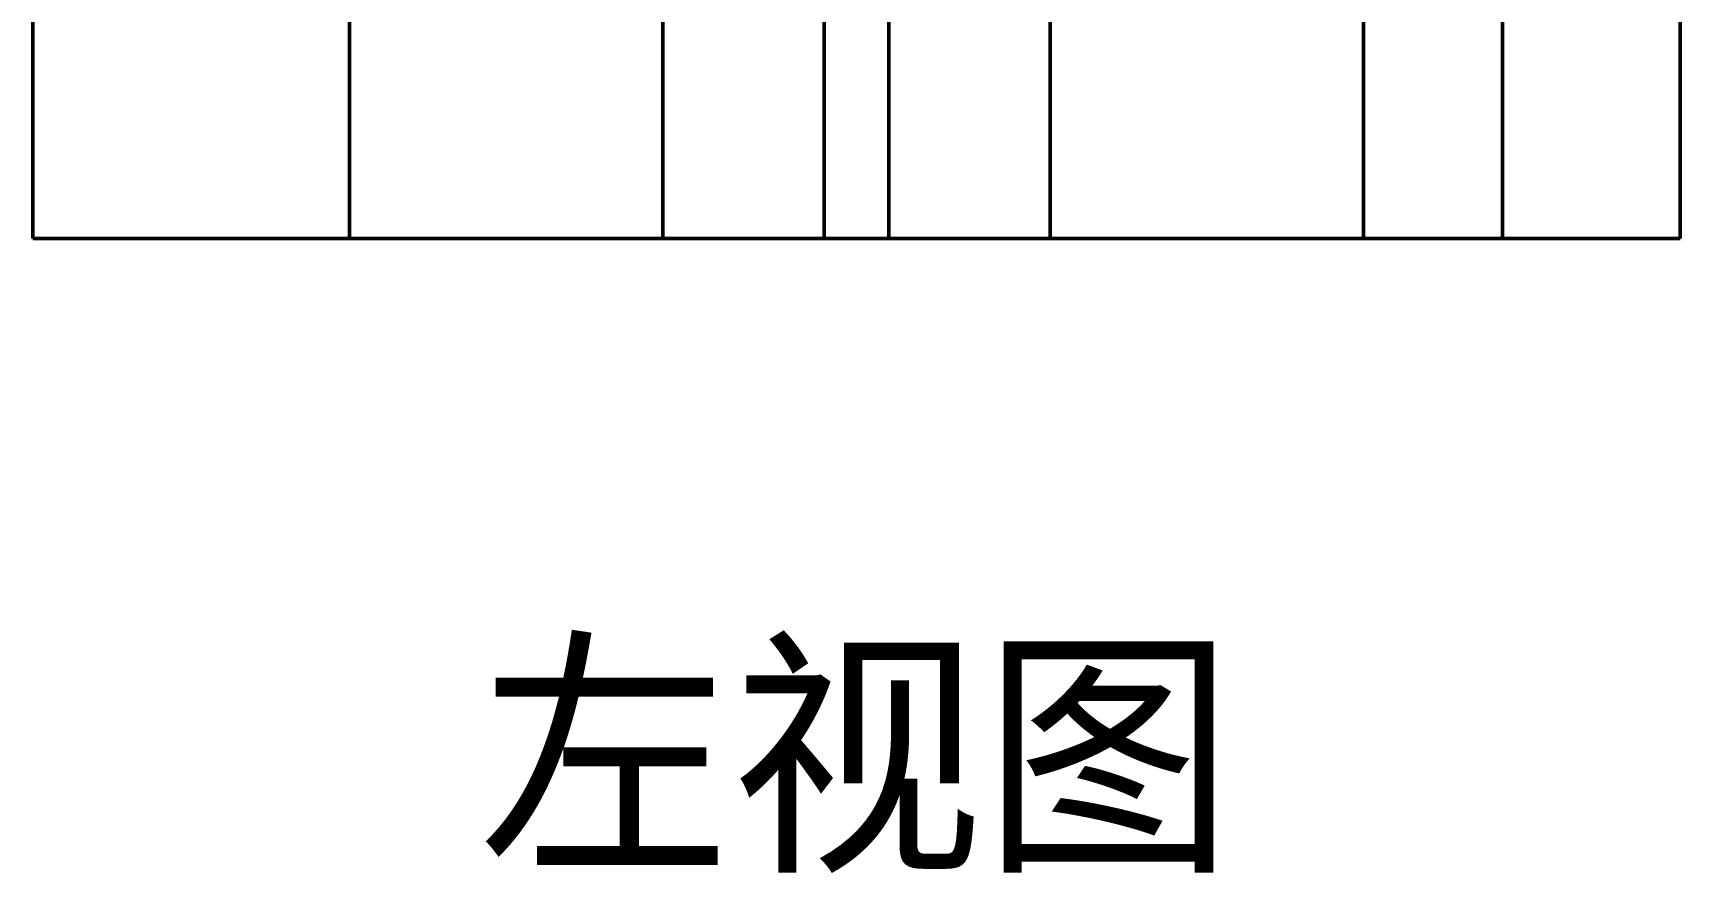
# Model space of a CAD drawing. Header units: millimetres. Extents: x -49 to 333, y -318 to 185.
# Drawn here: x 281.9 to 332.9, y -17.7 to 8.4 of the extents above; entities that cross this region are included whole.
import ezdxf
from ezdxf.enums import TextEntityAlignment as Align

# ---------------------------------------------------------------- set-up
doc = ezdxf.new("R2010")
doc.units = ezdxf.units.MM
for name, color, linetype, lineweight in [('可见轮廓', 7, 'Continuous', 50), ('标注', 2, 'Continuous', 25), ('隐藏线', 5, 'Continuous', 25)]:
    doc.layers.add(name, color=color, linetype=linetype, lineweight=lineweight)

msp = doc.modelspace()

# ---------------------------------------------------------------- linework, layer by layer
at = {"layer": '可见轮廓'}
for p, q in [((291.654, 2), (291.654, 24)), ((301.354, 2), (301.354, 24)), ((308.354, 2), (308.354, 24)), ((313.354, 2), (313.354, 24)), ((323.054, 2), (323.054, 24)), ((327.354, 2), (327.354, 24)), ((281.854, 2), (281.854, 21)), ((308.354, 2), (308.354, 21)), ((332.854, 2), (332.854, 21)), ((281.854, 2), (281.854, 11.5)), ((332.854, 2), (332.854, 11.5)), ((306.354, 2), (306.354, 9)), ((308.354, 2), (308.354, 9)), ((281.854, 2), (281.854, 2)), ((281.854, 2), (281.972, 2)), ((281.874, 2), (306.354, 2)), ((281.874, 2), (332.834, 2)), ((281.972, 2), (282.305, 2)), ((282.305, 2), (282.852, 2)), ((282.852, 2), (283.608, 2)), ((283.608, 2), (284.583, 2)), ((284.583, 2), (285.751, 2)), ((285.751, 2), (287.104, 2)), ((287.104, 2), (288.629, 2)), ((287.354, 2), (287.369, 2)), ((287.354, 2), (327.354, 2)), ((288.629, 2), (290.421, 2)), ((290.421, 2), (292.372, 2)), ((291.654, 2), (323.054, 2)), ((292.372, 2), (294.464, 2)), ((294.464, 2), (296.679, 2)), ((296.679, 2), (299.003, 2)), ((299.003, 2), (301.404, 2)), ((301.354, 2), (313.354, 2)), ((301.404, 2), (303.862, 2)), ((303.862, 2), (306.354, 2)), ((306.354, 2), (306.479, 2)), ((306.354, 2), (308.354, 2)), ((306.479, 2), (306.604, 2)), ((306.604, 2), (306.729, 2)), ((306.729, 2), (306.854, 2)), ((306.854, 2), (306.979, 2)), ((306.979, 2), (307.104, 2)), ((307.104, 2), (307.229, 2)), ((307.229, 2), (307.354, 2)), ((307.354, 2), (307.479, 2)), ((307.479, 2), (307.604, 2)), ((307.604, 2), (307.729, 2)), ((307.729, 2), (307.854, 2)), ((307.854, 2), (307.979, 2)), ((307.979, 2), (308.104, 2)), ((308.104, 2), (308.229, 2)), ((308.229, 2), (308.354, 2)), ((308.354, 2), (310.846, 2)), ((308.354, 2), (332.834, 2)), ((310.846, 2), (313.304, 2)), ((313.304, 2), (315.705, 2)), ((315.705, 2), (318.029, 2)), ((318.029, 2), (320.244, 2)), ((320.244, 2), (322.336, 2)), ((322.336, 2), (324.287, 2)), ((324.287, 2), (326.079, 2)), ((326.079, 2), (327.604, 2)), ((327.339, 2), (327.354, 2)), ((327.604, 2), (328.957, 2)), ((328.957, 2), (330.125, 2)), ((330.125, 2), (331.1, 2)), ((331.1, 2), (331.856, 2)), ((331.856, 2), (332.403, 2)), ((332.403, 2), (332.736, 2)), ((332.736, 2), (332.854, 2)), ((332.854, 2), (332.854, 2))]:
    msp.add_line(p, q, dxfattribs=at)
at = {"layer": '隐藏线'}
for p, q in [((323.054, 2), (323.054, 24)), ((291.654, 2), (291.654, 13)), ((301.354, 2), (301.354, 13)), ((306.354, 2), (306.354, 13)), ((308.354, 2), (308.354, 13)), ((313.354, 2), (313.354, 13)), ((281.869, 2), (281.874, 2)), ((281.874, 2), (282.558, 2)), ((281.874, 2), (284.622, 2)), ((282.558, 2), (284.128, 2)), ((284.128, 2), (286.529, 2)), ((284.622, 2), (287.369, 2)), ((286.529, 2), (289.68, 2)), ((287.354, 2), (287.621, 2)), ((287.366, 2), (287.369, 2)), ((287.369, 2), (287.906, 2)), ((287.621, 2), (288.374, 2)), ((287.906, 2), (289.137, 2)), ((288.374, 2), (289.596, 2)), ((289.137, 2), (291.021, 2)), ((289.596, 2), (291.257, 2)), ((289.68, 2), (293.517, 2)), ((291.021, 2), (293.492, 2)), ((291.257, 2), (293.348, 2)), ((291.654, 2), (291.95, 2)), ((291.654, 2), (291.654, 2)), ((291.95, 2), (292.779, 2)), ((292.779, 2), (294.113, 2)), ((293.348, 2), (295.782, 2)), ((293.492, 2), (296.501, 2)), ((293.517, 2), (297.842, 2)), ((294.113, 2), (295.908, 2)), ((295.782, 2), (298.501, 2)), ((295.908, 2), (298.132, 2)), ((296.501, 2), (299.893, 2)), ((297.842, 2), (302.507, 2)), ((298.132, 2), (300.671, 2)), ((298.501, 2), (301.442, 2)), ((299.893, 2), (303.552, 2)), ((300.671, 2), (303.443, 2)), ((301.354, 2), (301.476, 2)), ((301.442, 2), (302.163, 2)), ((301.476, 2), (301.819, 2)), ((301.819, 2), (302.371, 2)), ((302.163, 2), (302.891, 2)), ((302.371, 2), (303.111, 2)), ((302.507, 2), (307.354, 2)), ((302.891, 2), (303.625, 2)), ((303.111, 2), (304.025, 2)), ((303.443, 2), (306.354, 2)), ((303.552, 2), (307.354, 2)), ((303.625, 2), (304.364, 2)), ((304.025, 2), (305.061, 2)), ((304.364, 2), (305.108, 2)), ((305.061, 2), (306.185, 2)), ((305.108, 2), (305.855, 2)), ((305.855, 2), (306.604, 2)), ((306.185, 2), (307.354, 2)), ((306.604, 2), (307.354, 2)), ((307.354, 2), (312.201, 2)), ((307.354, 2), (308.104, 2)), ((307.354, 2), (311.155, 2)), ((307.354, 2), (308.523, 2)), ((308.104, 2), (308.853, 2)), ((308.354, 2), (311.266, 2)), ((308.523, 2), (309.646, 2)), ((308.853, 2), (309.6, 2)), ((309.6, 2), (310.344, 2)), ((309.646, 2), (310.683, 2)), ((310.344, 2), (311.083, 2)), ((310.683, 2), (311.597, 2)), ((311.083, 2), (311.817, 2)), ((311.155, 2), (314.815, 2)), ((311.266, 2), (314.039, 2)), ((311.597, 2), (312.337, 2)), ((311.817, 2), (312.545, 2)), ((312.201, 2), (316.866, 2)), ((312.337, 2), (312.888, 2)), ((312.545, 2), (313.266, 2)), ((312.888, 2), (313.232, 2)), ((313.232, 2), (313.354, 2)), ((313.266, 2), (316.207, 2)), ((314.039, 2), (316.579, 2)), ((314.815, 2), (318.207, 2)), ((316.207, 2), (318.926, 2)), ((316.579, 2), (318.804, 2)), ((316.866, 2), (321.191, 2)), ((318.207, 2), (321.216, 2)), ((318.804, 2), (320.599, 2)), ((318.926, 2), (321.36, 2)), ((320.599, 2), (321.932, 2)), ((321.191, 2), (325.027, 2)), ((321.216, 2), (323.687, 2)), ((321.36, 2), (323.451, 2)), ((321.932, 2), (322.759, 2)), ((322.759, 2), (323.054, 2)), ((323.054, 2), (323.054, 2)), ((323.451, 2), (325.112, 2)), ((323.687, 2), (325.571, 2)), ((325.027, 2), (328.179, 2)), ((325.112, 2), (326.334, 2)), ((325.571, 2), (326.802, 2)), ((326.334, 2), (327.087, 2)), ((326.802, 2), (327.339, 2)), ((327.087, 2), (327.354, 2)), ((327.339, 2), (330.086, 2)), ((327.354, 2), (327.354, 2)), ((328.179, 2), (330.58, 2)), ((330.086, 2), (332.834, 2)), ((330.58, 2), (332.15, 2)), ((332.15, 2), (332.834, 2)), ((332.854, 2), (332.854, 2))]:
    msp.add_line(p, q, dxfattribs=at)

# ---------------------------------------------------------------- texts
at = {"layer": '标注'}
msp.add_text('左视图', height=6, dxfattribs=at).set_placement((307.354, -14), align=Align.MIDDLE_CENTER)

doc.saveas('drawing.dxf')
